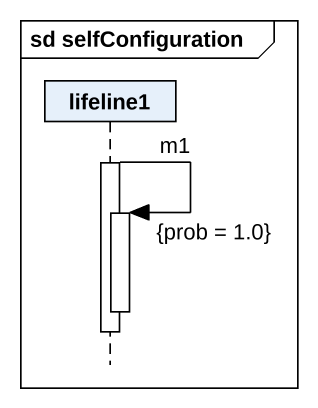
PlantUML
@startuml
mainframe sd selfConfiguration
hide footbox
participant lifeline1

activate lifeline1
lifeline1 -> lifeline1 : m1\n{prob = 1.0}
activate lifeline1
deactivate lifeline1
deactivate lifeline1
@enduml
